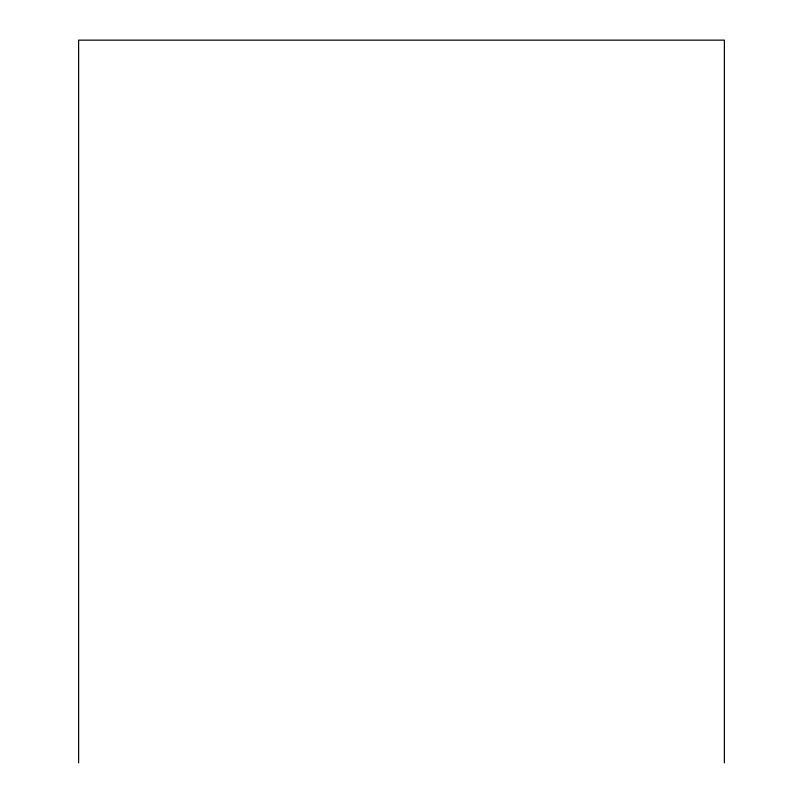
<?xml version="1.0" encoding="UTF-8"?>
<svg xmlns="http://www.w3.org/2000/svg" width="803" height="803" viewBox="0 0 803 803"><rect width="100%" height="100%" fill="white"/><g stroke="black" fill="none" stroke-linecap="round" stroke-linejoin="round"><path stroke-width="1.2" d="M724.376 762.85L724.376 40.15L78.624 40.15L78.624 762.85"/></g></svg>
